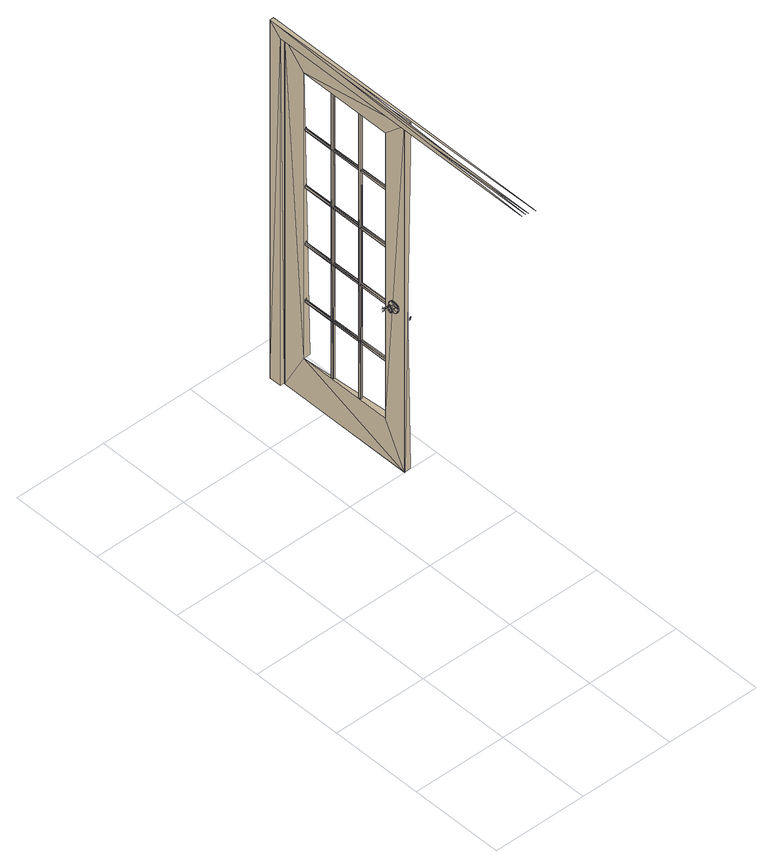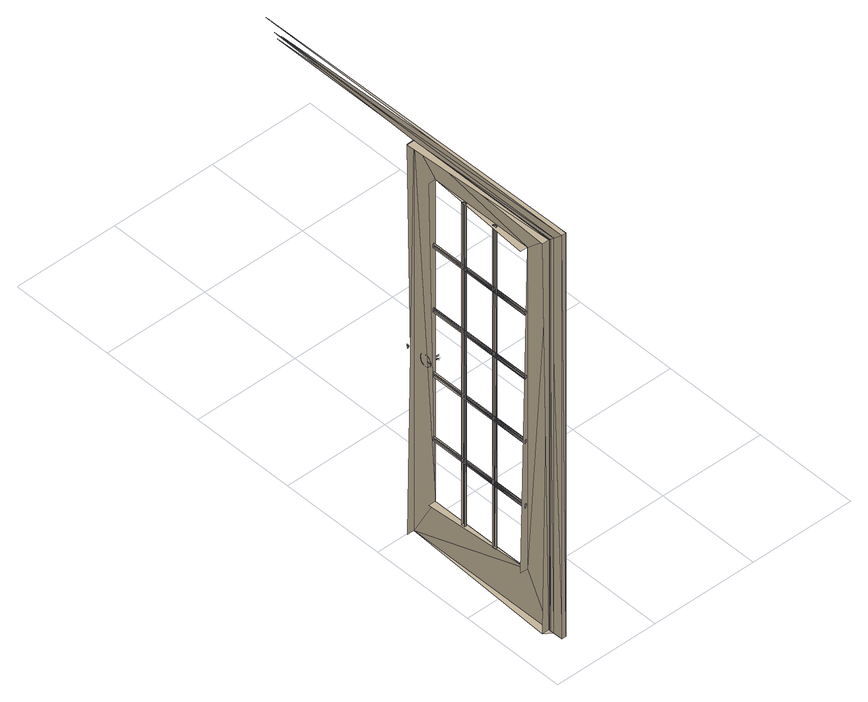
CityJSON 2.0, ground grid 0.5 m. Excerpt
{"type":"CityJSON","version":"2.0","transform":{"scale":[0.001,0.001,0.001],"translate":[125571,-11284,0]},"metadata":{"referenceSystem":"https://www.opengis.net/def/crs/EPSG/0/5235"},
"CityObjects":{
"building1":{"type":"Building","children":["building1-1"]},
"building1-1":{"type":"BuildingInstallation","attributes":{"ifc_type":"IfcDoor","name":"M_Door-Interior-Double-Full Glass-Wood:1500 x 2000mm:353875"},"parents":["building1"],"geometry":[{"type":"MultiSurface","lod":"2.2","boundaries":[[[0,1,2]],[[3,1,0]],[[4,2,1]],[[4,5,2]],[[3,4,1]],[[5,3,6]],[[5,4,3]],[[7,8,9]],[[7,10,8]],[[11,7,9]],[[10,7,12]],[[13,7,11]],[[7,14,12]],[[13,15,7]],[[14,7,16]],[[17,18,19]],[[20,21,22]],[[15,23,24]],[[24,7,15]],[[7,25,16]],[[25,26,16]],[[27,17,28]],[[21,29,30]],[[31,24,23]],[[25,32,26]],[[33,34,27]],[[29,34,33]],[[31,35,24]],[[25,36,32]],[[35,37,24]],[[25,38,36]],[[24,37,39]],[[25,40,38]],[[37,41,39]],[[38,40,42]],[[43,39,41]],[[42,40,44]],[[45,39,43]],[[40,46,44]],[[39,47,48]],[[40,48,49]],[[47,39,45]],[[46,40,49]],[[47,18,48]],[[48,20,49]],[[50,25,7]],[[18,17,48]],[[48,21,20]],[[48,17,27]],[[29,21,48]],[[51,7,24]],[[48,27,34]],[[48,34,29]],[[52,53,54]],[[40,25,55]],[[24,39,56]],[[57,48,40]],[[58,39,48]],[[51,50,7]],[[59,60,61]],[[59,62,60]],[[50,55,25]],[[63,59,64]],[[65,59,61]],[[24,56,51]],[[66,61,60]],[[67,64,59]],[[68,60,62]],[[40,55,57]],[[69,70,62]],[[71,63,64]],[[72,62,70]],[[66,65,61]],[[65,67,59]],[[69,73,70]],[[74,63,75]],[[68,66,60]],[[58,56,39]],[[67,71,64]],[[75,63,76]],[[57,58,48]],[[77,59,63]],[[72,68,62]],[[70,73,78]],[[71,76,63]],[[66,67,65]],[[79,62,59]],[[80,81,82]],[[68,67,66]],[[70,78,72]],[[82,54,83]],[[74,75,84]],[[67,76,71]],[[85,54,86]],[[87,55,50]],[[50,51,87]],[[77,63,74]],[[54,88,86]],[[75,76,84]],[[73,69,89]],[[79,69,62]],[[51,56,87]],[[55,87,57]],[[73,89,78]],[[89,68,72]],[[90,74,91]],[[92,93,69]],[[77,74,90]],[[74,84,91]],[[69,93,94]],[[56,58,87]],[[87,58,57]],[[91,84,76]],[[89,72,78]],[[77,79,59]],[[92,95,93]],[[77,90,96]],[[97,76,67]],[[69,94,89]],[[96,90,98]],[[90,91,98]],[[93,95,99]],[[100,67,68]],[[79,92,69]],[[101,68,89]],[[97,91,76]],[[93,99,94]],[[77,96,102]],[[96,98,102]],[[95,92,101]],[[79,103,92]],[[104,79,77]],[[97,98,91]],[[101,89,94]],[[95,101,99]],[[104,77,97]],[[100,97,67]],[[79,105,103]],[[104,106,79]],[[92,103,107]],[[77,102,97]],[[101,100,68]],[[97,102,98]],[[101,94,99]],[[79,108,105]],[[106,109,79]],[[110,106,104]],[[92,107,101]],[[111,103,105]],[[104,97,110]],[[112,109,106]],[[113,105,108]],[[54,114,88]],[[79,113,108]],[[111,107,103]],[[109,100,79]],[[110,112,106]],[[113,111,105]],[[112,115,109]],[[100,110,97]],[[107,100,101]],[[115,100,109]],[[100,113,79]],[[100,112,110]],[[107,111,100]],[[100,115,112]],[[111,113,100]],[[116,117,118]],[[119,120,121]],[[122,123,124]],[[125,126,127]],[[128,129,117]],[[116,118,130]],[[131,132,120]],[[119,121,133]],[[134,135,123]],[[122,124,136]],[[137,138,126]],[[125,127,139]],[[116,128,117]],[[119,131,120]],[[122,134,123]],[[125,137,126]],[[140,88,114]],[[141,142,143]],[[143,142,144]],[[145,86,88]],[[146,114,54]],[[141,147,148]],[[148,149,144]],[[150,54,83]],[[151,152,153]],[[154,151,153]],[[151,155,152]],[[156,118,117]],[[157,121,120]],[[158,124,123]],[[159,127,126]],[[154,160,151]],[[156,130,118]],[[157,133,121]],[[136,124,158]],[[159,139,127]],[[155,151,161]],[[153,152,162]],[[154,153,162]],[[163,117,129]],[[164,120,132]],[[165,123,135]],[[166,126,138]],[[161,152,155]],[[167,160,154]],[[151,160,168]],[[161,162,152]],[[167,154,169]],[[163,129,128]],[[164,132,131]],[[165,135,134]],[[166,138,137]],[[151,168,161]],[[160,167,168]],[[169,154,170]],[[154,162,170]],[[145,88,171]],[[130,172,116]],[[133,173,119]],[[136,174,122]],[[139,175,125]],[[170,167,169]],[[170,168,167]],[[145,176,86]],[[150,146,54]],[[177,178,179]],[[180,177,179]],[[177,181,178]],[[156,117,182]],[[157,120,183]],[[158,123,184]],[[159,126,185]],[[180,186,177]],[[163,182,117]],[[164,183,120]],[[165,184,123]],[[166,185,126]],[[181,177,187]],[[179,178,188]],[[180,179,188]],[[156,189,130]],[[157,190,133]],[[136,158,191]],[[159,192,139]],[[187,178,181]],[[193,186,180]],[[177,186,194]],[[187,188,178]],[[193,180,195]],[[130,189,172]],[[133,190,173]],[[136,191,174]],[[139,192,175]],[[177,194,187]],[[186,193,194]],[[195,180,196]],[[180,188,196]],[[114,146,197]],[[196,193,195]],[[53,150,54]],[[86,176,198]],[[54,150,199]],[[182,172,156]],[[183,173,157]],[[200,158,184]],[[185,175,159]],[[156,172,189]],[[163,201,182]],[[157,173,190]],[[164,202,183]],[[174,191,158]],[[200,184,165]],[[159,175,192]],[[166,203,185]],[[182,201,172]],[[183,202,173]],[[200,174,158]],[[185,203,175]],[[204,146,145]],[[150,145,146]],[[150,176,145]],[[142,205,206]],[[207,142,206]],[[141,205,142]],[[207,144,142]],[[206,205,208]],[[206,208,207]],[[150,209,176]],[[53,209,150]],[[148,205,141]],[[208,144,207]],[[199,176,150]],[[198,150,176]],[[176,209,198]],[[148,208,205]],[[208,148,144]]]}]}
},
"vertices":[
[811,1466,922],[811,1467,914],[811,1466,907],[817,1466,922],[817,1467,914],[817,1466,907],[817,1463,929],[792,1557,914],[792,1548,914],[792,1549,911],[792,1549,918],[792,1551,908],[792,1551,921],[792,1552,905],[792,1552,924],[792,1554,901],[792,1554,928],[792,1583,908],[792,1581,905],[768,1587,900],[792,1581,924],[792,1583,921],[768,1587,929],[792,1557,900],[792,1562,906],[792,1562,923],[792,1557,929],[792,1584,911],[768,1589,907],[792,1584,918],[768,1589,922],[792,1560,898],[792,1560,930],[768,1592,914],[792,1585,914],[792,1563,897],[792,1563,932],[792,1567,896],[792,1567,933],[792,1572,906],[792,1572,923],[792,1570,897],[792,1570,932],[792,1573,898],[792,1573,930],[792,1577,900],[792,1577,929],[792,1580,901],[792,1577,914],[792,1580,928],[811,1557,914],[811,1562,906],[817,727,2025],[817,2277,2025],[817,1503,2000],[811,1562,923],[811,1572,906],[811,1572,923],[811,1577,914],[811,1538,922],[811,1538,907],[811,1537,914],[811,1541,899],[811,1545,936],[811,1541,929],[817,1537,914],[817,1538,907],[817,1538,922],[817,1541,899],[811,1559,885],[811,1545,893],[817,1541,929],[817,1545,893],[811,1552,888],[811,1559,943],[811,1552,940],[817,1545,936],[811,1582,940],[817,1552,888],[811,1597,914],[852,1500,2000],[817,1500,0],[817,1500,2000],[852,1503,2000],[817,1552,940],[852,1503,0],[817,1503,0],[811,1567,914],[817,1622,230],[817,1559,885],[811,1567,944],[817,1559,943],[811,1582,888],[811,1567,884],[817,1567,884],[811,1574,885],[811,1574,943],[817,1582,940],[817,1567,944],[817,1574,885],[817,1597,914],[817,1582,888],[817,1574,943],[811,1588,893],[811,1588,936],[811,1593,899],[811,1593,929],[817,1588,893],[811,1596,907],[811,1596,922],[817,1588,936],[817,1593,899],[817,1593,929],[817,1596,907],[817,1622,1880],[817,1596,922],[831,1622,1540],[822,1622,1556],[822,1622,1544],[831,1622,1210],[822,1622,1226],[822,1622,1214],[831,1622,880],[822,1622,896],[822,1622,884],[831,1622,550],[822,1622,566],[822,1622,554],[831,1622,1560],[825,1622,1560],[825,1622,1540],[831,1622,1230],[825,1622,1230],[825,1622,1210],[831,1622,900],[825,1622,900],[825,1622,880],[831,1622,570],[825,1622,570],[825,1622,550],[852,1622,1880],[797,2323,2071],[797,2258,2006],[797,745,2006],[817,2258,2006],[817,2132,230],[817,2132,1880],[817,680,2071],[817,2323,2071],[817,745,2006],[817,2252,2000],[822,1785,230],[825,1782,1880],[822,1785,1880],[822,1798,1880],[825,1782,230],[822,2132,1544],[822,2132,1214],[822,2132,884],[822,2132,554],[822,1798,230],[831,1782,230],[831,1782,1880],[825,2132,1560],[825,2132,1230],[825,2132,900],[825,2132,570],[825,1801,230],[831,1801,230],[825,1801,1880],[831,1801,1880],[852,1622,230],[831,2132,1540],[831,2132,1210],[831,2132,880],[831,2132,550],[817,2252,0],[822,1955,230],[825,1952,1880],[822,1955,1880],[822,1968,1880],[825,1952,230],[822,2132,1556],[822,2132,1226],[822,2132,896],[822,2132,566],[822,1968,230],[831,1952,230],[831,1952,1880],[825,2132,1540],[825,2132,1210],[825,2132,880],[825,2132,550],[825,1971,230],[831,1971,230],[825,1971,1880],[831,1971,1880],[852,2132,1880],[852,2252,0],[852,2252,2000],[831,2132,900],[831,2132,1560],[831,2132,1230],[831,2132,570],[852,2132,230],[797,2323,0],[797,2258,0],[817,2258,0],[817,2323,0],[817,2277,0]
]}
